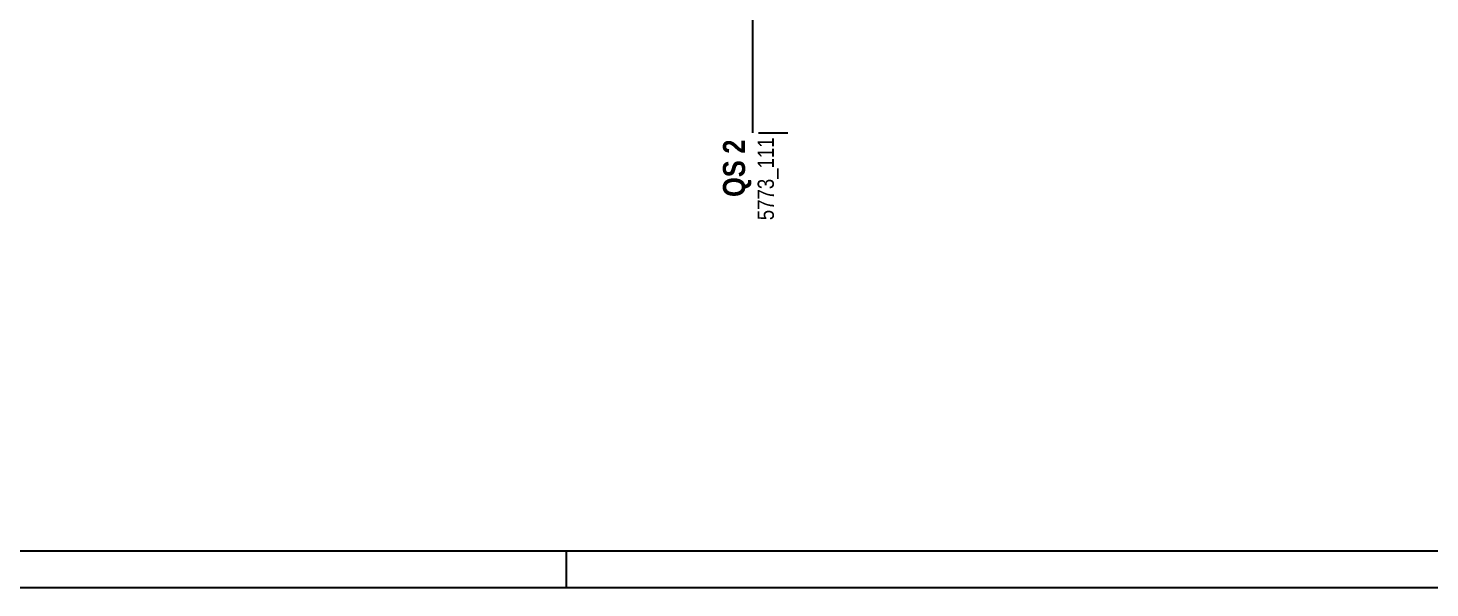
# Model space of a CAD drawing. Extents: x -1 to 1342, y -35 to 723.
# Drawn here: x 347.1 to 537, y 0 to 75.8 of the extents above; entities that cross this region are included whole.
import ezdxf
from ezdxf.lldxf.tags import DXFTag

# ---------------------------------------------------------------- set-up
doc = ezdxf.new("R2010")
doc.units = 0
doc.layers.get('0').update_dxf_attribs({"lineweight": 18})
doc.layers.add('-1._UG_3_200 Schnittlinien', color=7, linetype='Continuous', lineweight=25)
doc.layers.add('GP_Kopf', color=7, linetype='Continuous', lineweight=25, true_color=0xffff80)
doc.styles.get("Standard").update_dxf_attribs({"font": 'arial.ttf'})
tags = doc.linetypes.add('Strichpunkt 6_2_2mm Schnitt', pattern=[0.5, 0.3, -0.1, 0, -0.1]).pattern_tags.tags
tags[10:11] = [DXFTag(74, 4), DXFTag(75, 0), DXFTag(340, '0'), DXFTag(46, 1.0), DXFTag(50, 0.0), DXFTag(44, 0.0), DXFTag(45, 0.0)]
tags[8:9] = [DXFTag(74, 4), DXFTag(75, 0), DXFTag(340, '0'), DXFTag(46, 1.0), DXFTag(50, 0.0), DXFTag(44, 0.0), DXFTag(45, 0.0)]
tags[6:7] = [DXFTag(74, 4), DXFTag(75, 0), DXFTag(340, '0'), DXFTag(46, 1.0), DXFTag(50, 0.0), DXFTag(44, 0.0), DXFTag(45, 0.0)]
tags[4:5] = [DXFTag(74, 4), DXFTag(75, 0), DXFTag(340, '0'), DXFTag(46, 1.0), DXFTag(50, 0.0), DXFTag(44, 0.0), DXFTag(45, 0.0)]

# ---------------------------------------------------------------- blocks, each defined once
blk = doc.blocks.new('Polygon-A0SKLQGTLL')
at = {"color": 0, "linetype": 'ByBlock', "lineweight": -2, "ltscale": 0.25}
blk.add_line((1260, 0), (0, 0), dxfattribs=at)
blk = doc.blocks.new('Polygon-A0SKLQGZLL', base_point=(5, 5))
at = {"color": 0, "linetype": 'ByBlock', "lineweight": -2, "ltscale": 0.25}
blk.add_line((1255, 5), (5, 5), dxfattribs=at)
blk = doc.blocks.new('Referenz-A0SKLQRXLL', base_point=(5, 5))
at = {"layer": '-1._UG_3_200 Schnittlinien', "color": 0, "linetype": 'Strichpunkt 6_2_2mm Schnitt', "lineweight": -2, "ltscale": 62.5}
blk.add_line((445.26, 101.63), (445.26, 61.63), dxfattribs=at)
at = {"layer": '-1._UG_3_200 Schnittlinien', "color": 0, "lineweight": -2}
blk.add_line((446.06, 61.63), (450.06, 61.63), dxfattribs=at)
at = {"layer": '-1._UG_3_200 Schnittlinien', "color": 0, "linetype": 'Continuous', "lineweight": 13, "ltscale": 0.0169, "attachment_point": 1, "rotation": 90}
for s, insert, char_height in [('{\\fArial Narrow;5773_111}', (445.95, 49.79), 2.2), ('{\\fArial Narrow|b1|i0;2}', (441.25, 58.8), 3), ('{\\fArial Narrow|b1|i0;QS}', (441.25, 52.94), 3)]:
    blk.add_mtext(s, dxfattribs=dict(at, insert=insert, char_height=char_height))

msp = doc.modelspace()

# ---------------------------------------------------------------- linework, layer by layer
at = {"layer": 'GP_Kopf', "ltscale": 0.25}
msp.add_line((420, 5), (420, 0), dxfattribs=at)

# ---------------------------------------------------------------- block references
at = {"color": 8, "lineweight": 25, "ltscale": 0.25, "true_color": 0x808080}
msp.add_blockref('Referenz-A0SKLQRXLL', (5, 5), dxfattribs=at)
at = {"layer": 'GP_Kopf', "ltscale": 0.25}
for name, p in [('Polygon-A0SKLQGTLL', (0, 0)), ('Polygon-A0SKLQGZLL', (5, 5))]:
    msp.add_blockref(name, p, dxfattribs=at)

doc.saveas('drawing.dxf')
